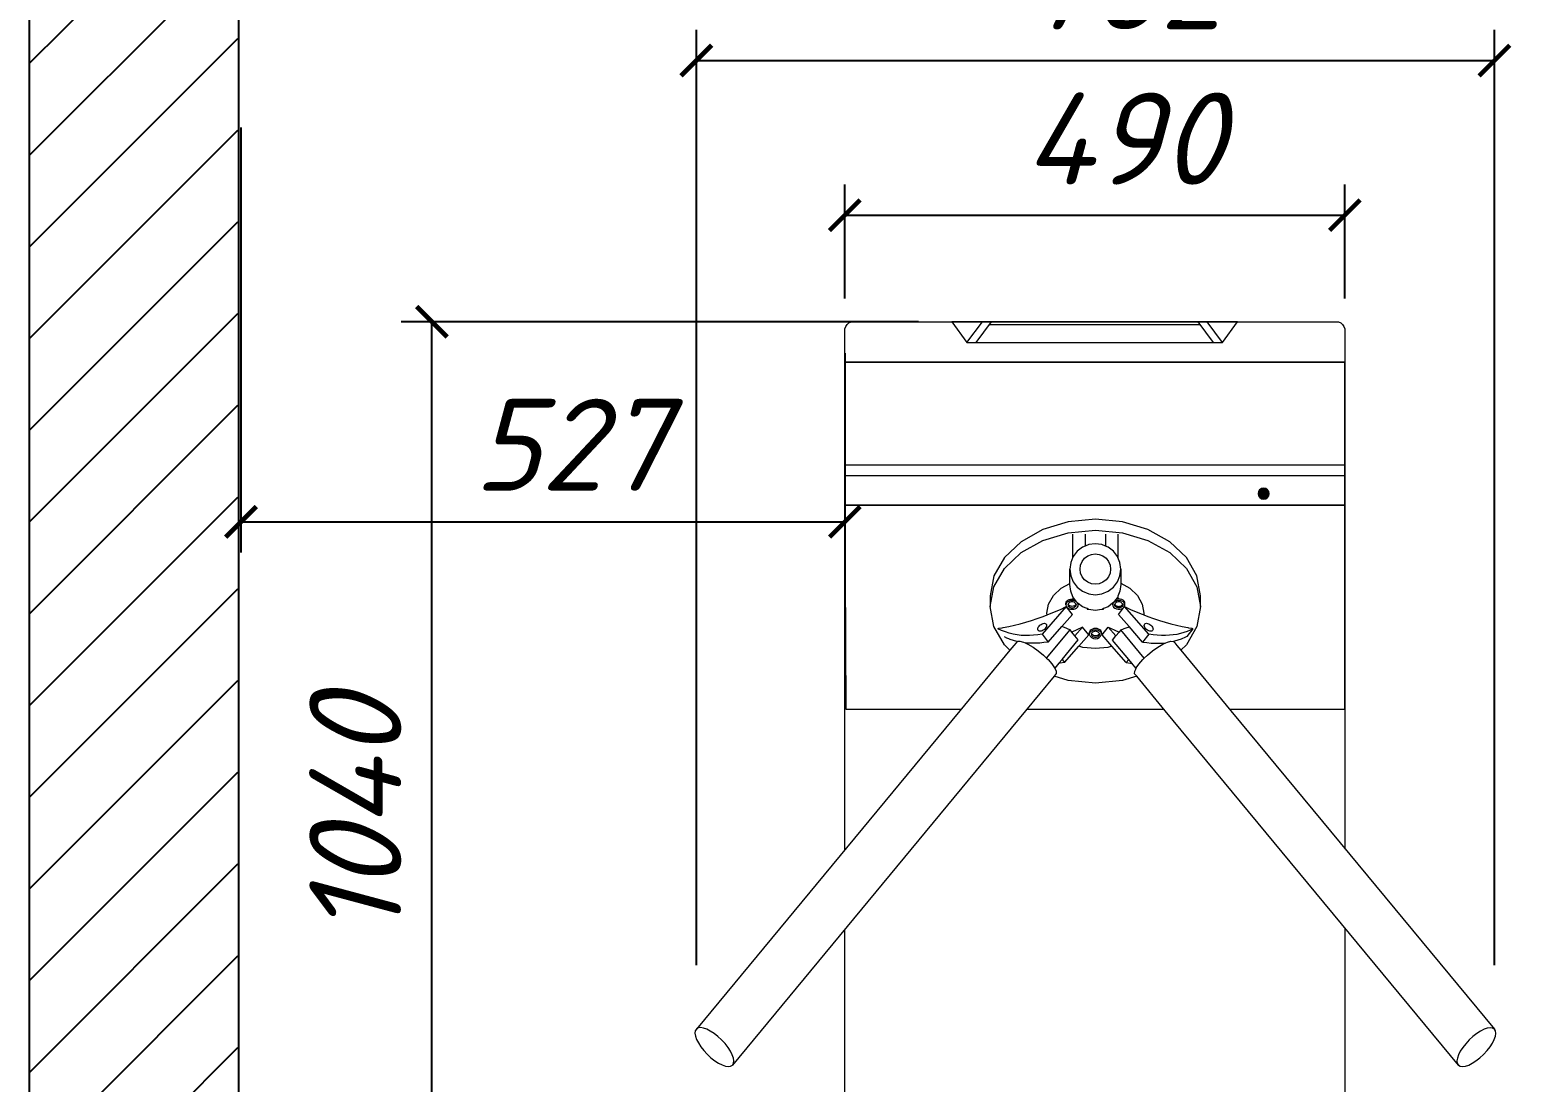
# Model space of a CAD drawing. Header units: millimetres. Extents: x 4247 to 622543, y -201358 to 142419.
# Drawn here: x 284041 to 285492, y -172967 to -171937 of the extents above; entities that cross this region are included whole.
import ezdxf

# ---------------------------------------------------------------- set-up
doc = ezdxf.new("R2010")
doc.units = ezdxf.units.MM
doc.linetypes.add('0', pattern=[0])
doc.layers.get('DEFPOINTS').update_dxf_attribs({"color": 252, "lineweight": 9})
doc.layers.add('_Турникеты ИСПП', color=254, linetype='Continuous')
doc.layers.add('PDF _Геометрия', color=7, linetype='Continuous')
doc.layers.add('PDF _Сплошная заливка', color=7, linetype='Continuous', true_color=0xffffff)
doc.styles.add('ISOCPEUR', font='isocpeui.ttf')
doc.styles.get("Standard").update_dxf_attribs({"font": 'romans.shx'})
doc.dimstyles.new('ISO-25', dxfattribs={"dimtxt": 2.5, "dimasz": 2.5, "dimexe": 1.25, "dimexo": 0.625, "dimtad": 1, "dimtxsty": 'Standard', "dimcen": 2.5, "dimadec": 0, "dimazin": 0, "dimtfac": 1, "dimtmove": 0, "dimatfit": 3, "dimfxl": 1, "dimarcsym": 0})

# ---------------------------------------------------------------- blocks, each defined once
blk = doc.blocks.new('_ArchTick')
at = {"color": 0, "linetype": 'ByBlock', "const_width": 0.15}
blk.add_lwpolyline([(-0.5, -0.5), (0.5, 0.5)], dxfattribs=at)
blk = doc.blocks.new('*D605')
at = {"layer": '_Турникеты ИСПП', "color": 0, "lineweight": -2, "ltscale": 10, "transparency": 16777216}
for p, q in [((284247.6, -172032.4), (284247.6, -172448.6)), ((284838.9, -172253.4), (284838.9, -172448.6)), ((284247.6, -172418.6), (284838.9, -172418.6))]:
    blk.add_line(p, q, dxfattribs=at)
at = {"layer": 'DEFPOINTS', "color": 0, "ltscale": 10, "transparency": 16777216}
for p in [(284247.6, -171969.9), (284838.9, -172190.9), (284838.9, -172418.6)]:
    blk.add_point(p, dxfattribs=at)
at = {"layer": '_Турникеты ИСПП', "color": 0, "lineweight": -2, "ltscale": 10, "transparency": 16777216, "xscale": 30, "yscale": 30, "zscale": 30, "rotation": 180}
blk.add_blockref('_ArchTick', (284247.6, -172418.6), dxfattribs=at)
at = {"layer": '_Турникеты ИСПП', "color": 0, "lineweight": -2, "ltscale": 10, "transparency": 16777216, "xscale": 30, "yscale": 30, "zscale": 30}
blk.add_blockref('_ArchTick', (284838.9, -172418.6), dxfattribs=at)
at = {"layer": '_Турникеты ИСПП', "color": 0, "lineweight": 9, "ltscale": 10, "transparency": 16777216, "insert": (284570.4, -172343.1), "char_height": 90, "attachment_point": 5, "style": 'ISOCPEUR'}
blk.add_mtext('527', dxfattribs=at)
blk = doc.blocks.new('*D608')
at = {"layer": '_Турникеты ИСПП', "color": 0, "lineweight": -2, "ltscale": 10, "transparency": 16777216}
for p, q in [((284838.9, -172199.9), (284838.9, -172088.4)), ((285328.5, -172199.9), (285328.5, -172088.4)), ((284838.9, -172118.4), (285328.5, -172118.4))]:
    blk.add_line(p, q, dxfattribs=at)
at = {"layer": 'DEFPOINTS', "color": 0, "ltscale": 10, "transparency": 16777216}
for p in [(285328.5, -172118.4), (284838.9, -172262.4), (285328.5, -172262.4)]:
    blk.add_point(p, dxfattribs=at)
at = {"layer": '_Турникеты ИСПП', "color": 0, "lineweight": -2, "ltscale": 10, "transparency": 16777216, "xscale": 30, "yscale": 30, "zscale": 30, "rotation": 180}
blk.add_blockref('_ArchTick', (284838.9, -172118.4), dxfattribs=at)
at = {"layer": '_Турникеты ИСПП', "color": 0, "lineweight": -2, "ltscale": 10, "transparency": 16777216, "xscale": 30, "yscale": 30, "zscale": 30}
blk.add_blockref('_ArchTick', (285328.5, -172118.4), dxfattribs=at)
at = {"layer": '_Турникеты ИСПП', "color": 0, "lineweight": 9, "ltscale": 10, "transparency": 16777216, "insert": (285112.2, -172043.4), "char_height": 90, "attachment_point": 5, "style": 'ISOCPEUR'}
blk.add_mtext('490', dxfattribs=at)
blk = doc.blocks.new('*D610')
at = {"layer": '_Турникеты ИСПП', "color": 0, "lineweight": -2, "ltscale": 10, "transparency": 16777216}
for p, q in [((284693.5, -172852.6), (284693.5, -171937)), ((285474.9, -172852.7), (285474.9, -171937)), ((284693.5, -171967), (285474.9, -171967))]:
    blk.add_line(p, q, dxfattribs=at)
at = {"layer": 'DEFPOINTS', "color": 0, "ltscale": 10, "transparency": 16777216}
for p in [(285474.9, -171967), (284693.5, -172915.1), (285474.9, -172915.2)]:
    blk.add_point(p, dxfattribs=at)
at = {"layer": '_Турникеты ИСПП', "color": 0, "lineweight": -2, "ltscale": 10, "transparency": 16777216, "xscale": 30, "yscale": 30, "zscale": 30, "rotation": 180}
blk.add_blockref('_ArchTick', (284693.5, -171967), dxfattribs=at)
at = {"layer": '_Турникеты ИСПП', "color": 0, "lineweight": -2, "ltscale": 10, "transparency": 16777216, "xscale": 30, "yscale": 30, "zscale": 30}
blk.add_blockref('_ArchTick', (285474.9, -171967), dxfattribs=at)
at = {"layer": '_Турникеты ИСПП', "color": 0, "lineweight": 9, "ltscale": 10, "transparency": 16777216, "insert": (285112.2, -171891.5), "char_height": 90, "attachment_point": 5, "style": 'ISOCPEUR'}
blk.add_mtext('782', dxfattribs=at)
blk = doc.blocks.new('*D611')
at = {"layer": '_Турникеты ИСПП', "color": 0, "lineweight": -2, "ltscale": 10, "transparency": 16777216}
for p, q in [((284911.1, -172222.7), (284404.6, -172222.7)), ((284434.6, -173261.9), (284434.6, -172222.7)), ((284776.4, -173261.9), (284404.6, -173261.9))]:
    blk.add_line(p, q, dxfattribs=at)
at = {"layer": 'DEFPOINTS', "color": 0, "ltscale": 10, "transparency": 16777216}
for p in [(284434.6, -172222.7), (284973.6, -172222.7), (284838.9, -173261.9)]:
    blk.add_point(p, dxfattribs=at)
at = {"layer": '_Турникеты ИСПП', "color": 0, "lineweight": -2, "ltscale": 10, "transparency": 16777216, "xscale": 30, "yscale": 30, "zscale": 30}
for p, rotation in [((284434.6, -172222.7), 90), ((284434.6, -173261.9), 270)]:
    blk.add_blockref('_ArchTick', p, dxfattribs=dict(at, rotation=rotation))
at = {"layer": '_Турникеты ИСПП', "color": 0, "lineweight": 9, "ltscale": 10, "transparency": 16777216, "insert": (284359.6, -172707.7), "char_height": 90, "attachment_point": 5, "rotation": 90, "style": 'ISOCPEUR'}
blk.add_mtext('1040', dxfattribs=at)

msp = doc.modelspace()

# ---------------------------------------------------------------- hatches: boundary and pattern name
at = {"transparency": 33554636}
h = msp.add_hatch(dxfattribs=at)
h.set_pattern_fill('ANSI31', color=0, scale=20)
h.set_pattern_definition([(45, (-326164.315, -233032.066), (-44.9012806, 44.9012806), [])])
h.paths.add_polyline_path([(284244.707, -170744.56), (284040.706, -170744.56), (284040.706, -173266.655), (284244.707, -173266.655)])
at = {"layer": 'PDF _Сплошная заливка', "linetype": '0', "lineweight": 9, "transparency": 33554559}
msp.add_hatch(color=7, dxfattribs=at).paths.add_polyline_path([(285254.41, -172390.995), (285253.141, -172387.47), (285249.926, -172385.58), (285246.231, -172386.201), (285243.807, -172389.049), (285243.807, -172392.8), (285246.175, -172395.676), (285249.841, -172396.325), (285253.085, -172394.492)])

# ---------------------------------------------------------------- linework, layer by layer
msp.add_lwpolyline([(284040.706, -170744.292), (284245.238, -170744.292), (284245.238, -173266.655), (284040.706, -173266.655)], close=True)
at = {"layer": 'PDF _Геометрия', "color": 7, "linetype": '0', "lineweight": 0}
for points in [[(284838.851, -172740.311), (284838.851, -172229.52, -0.23861304), (284844.999, -172222.724), (285322.316, -172222.724, -0.23861304), (285328.464, -172229.52), (285328.464, -172738.901)], [(285032.107, -172528.668), (285027.877, -172529.261), (285023.732, -172529.655), (285019.643, -172529.853, -0.13378481), (284988.82, -172523.198), (284989.835, -172522.775), (284993.078, -172522.239), (284993.896, -172522.098), (284999.367, -172520.998), (285004.866, -172519.757), (285010.449, -172518.347), (285016.033, -172516.796), (285021.645, -172515.076), (285027.313, -172513.215), (285032.953, -172511.184), (285037.014, -172509.633), (285038.65, -172509.013), (285044.318, -172506.7), (285050.015, -172504.247), (285055.683, -172501.624), (285032.107, -172528.668), (285038.114, -172536.226), (285033.884, -172536.818), (285029.71, -172537.213), (285025.649, -172537.411), (285021.673, -172537.439), (285017.809, -172537.241), (285015.441, -172537.016)]]:
    msp.add_lwpolyline(points, format="xyb", dxfattribs=at)
for points in [[(285083.657, -172243), (285208.81, -172243), (285223.531, -172222.639), (285083.657, -172222.809), (284943.756, -172222.639), (284958.505, -172243)], [(284838.851, -172262.374), (284838.794, -172402.275), (285328.464, -172402.275), (285328.464, -172262.374)], [(285071.672, -172443.334), (285066.483, -172447.311), (285062.535, -172452.5), (285062.281, -172453.064), (285060.026, -172458.506), (285059.18, -172464.964), (285060.026, -172471.422), (285062.535, -172477.457), (285066.483, -172482.617), (285071.672, -172486.594), (285077.678, -172489.075), (285084.165, -172489.95), (285090.623, -172489.075), (285096.658, -172486.594), (285101.818, -172482.617), (285105.795, -172477.457), (285108.276, -172471.422), (285109.15, -172464.964), (285108.276, -172458.506), (285106.246, -172453.599), (285105.795, -172452.5), (285101.818, -172447.311), (285096.658, -172443.334), (285094.261, -172442.348), (285090.623, -172440.853), (285084.165, -172440.007), (285077.678, -172440.853), (285074.266, -172442.263)], [(285097.052, -172472.268), (285094.683, -172475.342), (285091.61, -172477.711), (285088, -172479.205), (285084.165, -172479.713), (285080.302, -172479.205), (285076.72, -172477.711), (285073.618, -172475.342), (285071.249, -172472.268), (285069.755, -172468.687), (285069.247, -172464.823), (285069.755, -172460.96), (285071.249, -172457.378), (285073.618, -172454.276), (285076.72, -172451.936), (285080.302, -172450.441), (285084.165, -172449.933), (285088, -172450.441), (285091.61, -172451.936), (285094.683, -172454.276), (285097.052, -172457.378), (285098.547, -172460.96), (285099.054, -172464.823), (285098.547, -172468.687)], [(285059.433, -172501.004), (285058.616, -172500.553), (285057.995, -172499.932), (285057.6, -172499.256), (285057.459, -172499.876), (285057.6, -172500.609), (285057.995, -172501.314), (285058.616, -172501.906), (285059.433, -172502.386), (285060.392, -172502.668), (285061.436, -172502.752), (285062.451, -172502.668), (285063.41, -172502.386), (285064.256, -172501.906), (285064.876, -172501.314), (285065.271, -172500.609), (285065.412, -172499.876), (285065.271, -172499.256), (285064.876, -172499.932), (285064.256, -172500.553), (285063.41, -172501.004), (285062.451, -172501.286), (285061.436, -172501.399), (285060.392, -172501.286)], [(285057.6, -172499.115), (285057.6, -172499.397)], [(285065.299, -172499.171), (285065.299, -172499.453)], [(285067.414, -172498.494), (285067.414, -172498.776)], [(285101.141, -172498.269), (285101.141, -172498.551)], [(285111.068, -172499.876), (285110.955, -172500.609), (285110.532, -172501.314), (285109.912, -172501.906), (285109.094, -172502.386), (285108.135, -172502.668), (285107.092, -172502.752), (285106.076, -172502.668), (285105.118, -172502.386), (285104.272, -172501.906), (285103.651, -172501.314), (285103.256, -172500.609), (285103.115, -172499.876), (285103.256, -172499.256), (285103.651, -172499.932), (285104.272, -172500.553), (285105.118, -172501.004), (285106.076, -172501.286), (285107.092, -172501.399), (285108.135, -172501.286), (285109.094, -172501.004), (285109.912, -172500.553), (285110.532, -172499.932), (285110.955, -172499.256)], [(285103.256, -172499.115), (285103.256, -172499.397)], [(285103.256, -172499.171), (285103.256, -172499.453)], [(285110.955, -172499.171), (285110.955, -172499.453)], [(285110.955, -172499.256), (285110.955, -172499.538)], [(285032.107, -172525.228), (285030.979, -172525.595), (285029.936, -172525.679), (285029.061, -172525.51), (285028.356, -172525.087), (285027.934, -172524.467), (285027.792, -172523.621), (285027.934, -172522.69), (285028.356, -172521.675), (285029.061, -172520.66), (285029.936, -172519.757), (285030.979, -172518.968), (285032.107, -172518.375), (285033.236, -172518.037), (285034.279, -172517.924), (285035.181, -172518.093), (285035.858, -172518.516), (285036.281, -172519.165), (285036.45, -172519.983), (285036.281, -172520.942), (285035.858, -172521.957), (285035.181, -172522.944), (285034.279, -172523.874), (285033.236, -172524.636)], [(285090.256, -172528.64), (285090.256, -172527.287), (285090.059, -172526.159), (285089.467, -172525.087), (285088.508, -172524.185), (285087.267, -172523.508), (285085.829, -172523.057), (285084.278, -172522.916), (285082.726, -172523.057), (285081.26, -172523.508), (285080.019, -172524.185), (285079.061, -172525.087), (285078.468, -172526.159), (285078.271, -172527.287), (285078.271, -172528.64), (285078.468, -172527.512), (285079.061, -172526.469), (285080.019, -172525.566), (285081.26, -172524.861), (285082.726, -172524.438), (285084.278, -172524.297), (285085.829, -172524.438), (285087.267, -172524.861), (285088.508, -172525.566), (285089.467, -172526.469), (285090.059, -172527.512)], [(285080.414, -172527.907), (285080.414, -172528.189)], [(285080.414, -172528.02), (285080.414, -172528.302)], [(285088.113, -172527.963), (285088.113, -172528.245)], [(285088.17, -172528.274), (285088.17, -172528.556)], [(285140.593, -172524.467), (285140.171, -172525.087), (285139.466, -172525.51), (285138.591, -172525.679), (285137.548, -172525.595), (285136.42, -172525.228), (285135.292, -172524.636), (285134.248, -172523.874), (285133.374, -172522.944), (285132.669, -172521.957), (285132.246, -172520.942), (285132.105, -172519.983), (285132.246, -172519.165), (285132.669, -172518.516), (285133.374, -172518.093), (285134.248, -172517.924), (285135.292, -172518.037), (285136.42, -172518.375), (285137.548, -172518.968), (285138.591, -172519.757), (285139.466, -172520.66), (285140.171, -172521.675), (285140.593, -172522.69), (285140.734, -172523.621)]]:
    msp.add_lwpolyline(points, close=True, dxfattribs=at)
for points in [[(284958.505, -172243), (284973.592, -172222.724)], [(284967.416, -172243), (284982.503, -172222.724)], [(284980.529, -172225.375), (285186.786, -172225.375)], [(285199.87, -172243), (285184.784, -172222.724)], [(285208.81, -172243), (285193.695, -172222.724)], [(284838.851, -172262.374), (285328.464, -172262.374)], [(284838.851, -172362.795), (285328.464, -172362.795)], [(284838.851, -172373.285), (285328.464, -172373.285)], [(284838.794, -172402.275), (284839.951, -172602.102), (284952.865, -172602.102)], [(285215.606, -172602.102), (285328.464, -172602.102), (285328.464, -172402.247), (284838.851, -172402.275)], [(284994.826, -172530.755), (284997.336, -172532.081), (284999.113, -172532.87), (285000.382, -172533.406), (285003.597, -172534.562), (285006.953, -172535.521), (285007.742, -172535.69), (285006.699, -172536.875), (285004.442, -172539.582), (285000.608, -172544.235), (284995.137, -172539.018), (284984.843, -172520.97), (284981.347, -172501.568), (284984.843, -172482.194), (284995.137, -172464.118), (285011.493, -172448.608), (285032.812, -172436.707), (285057.628, -172429.234), (285084.278, -172426.668), (285110.898, -172429.234), (285135.715, -172436.707), (285157.034, -172448.608), (285173.391, -172464.118), (285183.683, -172482.194), (285187.18, -172501.568), (285187.18, -172490.965), (285183.683, -172471.563), (285173.391, -172453.515), (285157.034, -172438.005), (285135.715, -172426.104), (285110.898, -172418.603), (285084.278, -172416.065), (285057.628, -172418.603), (285032.812, -172426.104), (285011.493, -172438.005), (284995.137, -172453.515), (284984.843, -172471.563), (284981.347, -172490.965), (284981.347, -172501.568)], [(285062.281, -172453.064), (285062.281, -172433.859), (285062.281, -172430.616)], [(285074.266, -172430.616), (285074.266, -172432.731), (285074.266, -172442.263)], [(285094.261, -172430.616), (285094.261, -172432.731), (285094.261, -172442.348)], [(285106.246, -172430.616), (285106.246, -172433.859), (285106.246, -172453.599)], [(285065.976, -172497.084), (285064.086, -172494.603), (285063.071, -172493.305), (285062.535, -172492.572), (285062.281, -172491.98), (285060.026, -172486.537), (285059.18, -172480.079), (285059.18, -172478.867), (285059.18, -172464.964)], [(285109.15, -172464.964), (285109.15, -172478.754), (285109.15, -172480.079), (285108.276, -172486.537), (285106.246, -172491.472), (285105.795, -172492.572), (285105.23, -172493.305), (285104.159, -172494.687), (285101.903, -172497.676)], [(285037.014, -172509.633), (285036.732, -172508.082), (285038.367, -172499.143), (285043.106, -172490.796), (285050.663, -172483.633), (285059.18, -172478.867)], [(285109.15, -172478.754), (285117.864, -172483.633), (285125.422, -172490.796), (285130.188, -172499.143), (285131.795, -172508.082), (285131.513, -172509.633)], [(285038.114, -172536.226), (285051.34, -172521.026), (285061.661, -172509.182), (285055.683, -172501.624)], [(285067.414, -172498.466), (285066.794, -172497.958), (285066.483, -172497.733), (285065.976, -172497.084), (285065.666, -172496.774), (285064.424, -172496.097), (285062.986, -172495.646), (285061.436, -172495.505), (285059.885, -172495.646), (285058.446, -172496.097), (285057.206, -172496.774), (285056.247, -172497.676), (285055.626, -172498.748), (285055.429, -172499.876), (285055.429, -172498.494), (285055.626, -172497.366), (285056.247, -172496.323), (285057.206, -172495.42), (285058.446, -172494.715), (285059.885, -172494.292), (285061.436, -172494.123), (285062.986, -172494.292), (285064.086, -172494.603)], [(285055.429, -172499.876), (285055.626, -172501.004), (285056.247, -172502.047), (285057.206, -172502.95), (285058.446, -172503.655), (285059.885, -172504.078), (285061.436, -172504.219), (285062.986, -172504.078), (285064.424, -172503.655), (285065.666, -172502.95), (285066.624, -172502.047), (285067.216, -172501.004), (285067.414, -172499.876), (285067.216, -172498.748), (285066.794, -172497.958)], [(285065.271, -172499.115), (285064.876, -172498.41), (285064.256, -172497.817), (285063.41, -172497.366), (285062.451, -172497.056), (285061.436, -172496.971), (285060.392, -172497.056), (285059.433, -172497.366), (285058.616, -172497.817), (285057.995, -172498.41), (285057.6, -172499.115)], [(285062.281, -172491.98), (285062.281, -172493.305), (285063.071, -172493.305)], [(285077.227, -172504.021), (285076.156, -172503.57), (285071.672, -172501.709), (285067.414, -172498.494), (285067.414, -172499.876)], [(285101.818, -172497.733), (285101.141, -172498.269), (285096.658, -172501.709), (285092.146, -172503.57), (285091.102, -172504.021)], [(285101.113, -172498.494), (285101.113, -172499.876)], [(285108.643, -172495.646), (285107.092, -172495.505), (285105.541, -172495.646), (285104.102, -172496.097), (285102.862, -172496.774)], [(285110.955, -172499.115), (285110.532, -172498.41), (285109.912, -172497.817), (285109.094, -172497.366), (285108.135, -172497.056), (285107.092, -172496.971), (285106.076, -172497.056), (285105.118, -172497.366), (285104.272, -172497.817), (285103.651, -172498.41), (285103.256, -172499.115)], [(285113.098, -172499.876), (285113.098, -172498.494), (285112.901, -172497.366), (285112.28, -172496.323), (285111.35, -172495.42), (285110.109, -172494.715), (285108.643, -172494.292), (285107.092, -172494.123), (285105.541, -172494.292), (285104.159, -172494.687)], [(285106.246, -172491.472), (285106.246, -172493.305), (285105.23, -172493.305)], [(285130.413, -172536.226), (285117.243, -172521.111), (285106.866, -172509.182), (285112.845, -172501.624)], [(285179.707, -172523.198), (285177.169, -172524.523), (285174.124, -172525.848), (285170.937, -172527.005), (285167.581, -172527.963), (285164.084, -172528.725), (285160.446, -172529.317), (285156.724, -172529.684), (285152.833, -172529.881), (285148.884, -172529.853), (285144.795, -172529.655), (285140.65, -172529.261), (285136.42, -172528.668), (285112.845, -172501.624), (285118.541, -172504.247), (285124.209, -172506.7), (285129.877, -172509.013), (285131.513, -172509.633), (285135.574, -172511.184), (285141.242, -172513.215), (285146.882, -172515.076), (285152.494, -172516.796), (285158.106, -172518.347), (285163.662, -172519.757), (285169.161, -172520.998), (285174.631, -172522.098), (285175.449, -172522.239), (285178.692, -172522.775), (285179.707, -172523.198), (285173.7, -172530.755), (285171.191, -172532.081), (285169.414, -172532.87), (285168.145, -172533.406), (285164.931, -172534.562), (285161.574, -172535.521), (285160.757, -172535.719)], [(285187.18, -172501.568), (285183.683, -172520.97), (285173.391, -172539.018), (285167.892, -172544.263)], [(285076.156, -172503.57), (285076.156, -172504.021), (285077.227, -172504.021), (285077.678, -172504.219), (285084.165, -172505.065), (285090.623, -172504.219), (285091.102, -172504.021), (285092.146, -172504.021), (285092.146, -172503.57)], [(285108.643, -172504.078), (285110.109, -172503.655)], [(285036.422, -172552.046), (285059.405, -172524.185), (285057.572, -172523.508), (285056.275, -172523.057), (285052.326, -172521.477), (285051.34, -172521.026)], [(285048.548, -172557.094), (285051.678, -172553.315), (285067.414, -172534.252), (285064.256, -172530.276), (285061.21, -172526.469)], [(285054.103, -172556.361), (285068.091, -172540.343), (285077.651, -172529.345), (285071.672, -172521.788)], [(285064.256, -172530.276), (285071.672, -172521.788), (285065.976, -172524.382), (285061.21, -172526.469), (285059.405, -172524.185)], [(285088.113, -172528.02), (285087.718, -172528.725), (285087.069, -172529.317), (285086.251, -172529.796), (285085.293, -172530.078), (285084.278, -172530.163), (285083.234, -172530.078), (285082.275, -172529.796), (285081.458, -172529.317), (285080.809, -172528.725), (285080.414, -172527.963), (285080.358, -172528.274), (285080.273, -172528.64), (285080.414, -172529.402), (285080.809, -172530.107), (285081.458, -172530.699), (285082.275, -172531.15), (285083.234, -172531.46), (285084.278, -172531.545), (285085.293, -172531.46), (285086.251, -172531.15), (285087.069, -172530.699), (285087.718, -172530.107), (285088.113, -172529.402), (285088.254, -172528.64), (285088.17, -172528.274)], [(285088.113, -172527.907), (285087.718, -172527.202), (285087.069, -172526.61), (285086.251, -172526.13), (285085.293, -172525.848), (285084.278, -172525.764), (285083.234, -172525.848), (285082.275, -172526.13), (285081.458, -172526.61), (285080.809, -172527.202), (285080.414, -172527.907)], [(285114.423, -172556.361), (285100.464, -172540.343), (285090.877, -172529.345), (285096.855, -172521.788)], [(285124.012, -172562.058), (285119.923, -172557.094), (285116.821, -172553.344), (285101.141, -172534.337), (285104.328, -172530.332), (285096.855, -172521.788), (285102.551, -172524.382), (285107.373, -172526.497)], [(285109.15, -172524.269), (285107.373, -172526.497), (285104.328, -172530.332)], [(285132.133, -172552.131), (285109.15, -172524.269), (285110.983, -172523.592), (285112.252, -172523.141), (285116.229, -172521.562), (285117.243, -172521.111)], [(285136.42, -172528.668), (285130.413, -172536.226), (285134.643, -172536.818), (285138.817, -172537.213), (285142.878, -172537.411), (285146.854, -172537.439), (285150.717, -172537.241), (285153.34, -172536.988)], [(285000.608, -172544.235), (284951.539, -172603.709), (284693.535, -172915.125)], [(285007.883, -172535.549), (285010.308, -172535.324), (285013.862, -172536.283), (285015.441, -172537.016), (285018.233, -172538.285), (285023.168, -172541.218), (285028.328, -172544.912), (285033.348, -172549.057), (285036.422, -172552.046), (285037.888, -172553.428), (285041.639, -172557.715), (285044.346, -172561.578), (285044.543, -172561.973), (285045.841, -172564.821), (285045.981, -172567.162), (285043.838, -172569.784), (285015.835, -172603.709), (284728.898, -172950.46)], [(285100.464, -172540.343), (285096.573, -172541.5), (285084.278, -172542.684), (285071.954, -172541.5), (285068.091, -172540.343)], [(285439.601, -172950.516), (285152.635, -172603.709), (285124.66, -172569.784), (285122.545, -172567.246), (285122.715, -172564.906), (285124.012, -172562.058), (285124.209, -172561.663), (285126.917, -172557.799), (285130.667, -172553.513), (285132.133, -172552.131), (285135.207, -172549.142), (285140.227, -172544.996), (285145.387, -172541.302), (285150.322, -172538.369), (285153.34, -172536.988), (285154.693, -172536.367), (285158.219, -172535.408), (285160.672, -172535.634), (285161.856, -172536.959), (285164.056, -172539.61), (285167.892, -172544.263), (285216.932, -172603.709), (285474.936, -172915.209)], [(285051.678, -172553.315), (285054.103, -172556.361), (285049.873, -172556.953), (285048.548, -172557.094), (285044.543, -172561.973)], [(285116.821, -172553.344), (285114.423, -172556.361), (285118.682, -172556.953), (285119.923, -172557.094)], [(285124.66, -172569.784), (285110.898, -172573.93), (285084.278, -172576.468), (285057.628, -172573.93), (285043.838, -172569.784)], [(285017.161, -172602.102), (285151.31, -172602.102)], [(285328.464, -172816.847), (285328.464, -173261.903), (284838.851, -173261.903), (284838.794, -173241.458), (285328.464, -173241.458)], [(285083.657, -173261.903), (284838.851, -173261.903), (284838.851, -172818.229)]]:
    msp.add_lwpolyline(points, dxfattribs=at)
msp.add_lwpolyline([(285248.939, -172385.496, 0.41365444), (285243.468, -172390.967, 0.41277967), (285248.939, -172396.409, 0.41275872), (285254.41, -172390.967, 0.41363338)], format="xyb", close=True, dxfattribs=at)
msp.add_arc((285084.264, -172526.718), 6.293, 197.784241, 342.215759, dxfattribs=at)
for centre, major_axis, ratio, start_param, end_param in [((285107.192, -172499.823), (6.091, 0.116), 0.72210671, 2.34886362, 4.9393342), ((285106.77, -172499.906), (6.31, 0.1), 0.70224728, 5.25697249, 7.54239858)]:
    msp.add_ellipse(centre, major_axis=major_axis, ratio=ratio, start_param=start_param, end_param=end_param, dxfattribs=at)
for points in [[(284693.535, -172915.125), (284689.643, -172919.016), (284694.381, -172930.099), (284704.138, -172939.856)], [(284718.266, -172925.7), (284708.509, -172915.971), (284697.455, -172911.205), (284693.535, -172915.125)], [(285474.936, -172915.209), (285471.016, -172911.289), (285459.961, -172916.027), (285450.204, -172925.784)], [(285464.332, -172939.913), (285474.089, -172930.184), (285478.827, -172919.101), (285474.936, -172915.209)], [(284728.87, -172950.431), (284732.79, -172946.54), (284728.024, -172935.457), (284718.266, -172925.7)], [(285450.204, -172925.784), (285440.447, -172935.542), (285435.709, -172946.624), (285439.601, -172950.516)], [(284704.138, -172939.856), (284713.895, -172949.585), (284724.978, -172954.351), (284728.87, -172950.431)], [(285439.601, -172950.516), (285443.493, -172954.436), (285454.575, -172949.67), (285464.332, -172939.913)]]:
    msp.add_open_spline(points, degree=3, dxfattribs=at)

# ---------------------------------------------------------------- dimensions: what is measured, and where the dimension line sits
at = {"layer": '_Турникеты ИСПП', "color": 0, "lineweight": 9, "ltscale": 10}
for base, p1, p2, text, picture, middle in [((285474.936, -171967.039), (284693.535, -172915.125), (285474.936, -172915.209), '782', '*D610', (285112.156, -171967.039)), ((284838.851, -172418.648), (284247.587, -171969.908), (284838.851, -172190.931), '527', '*D605', (284570.403, -172418.648)), ((285328.464, -172118.395), (284838.851, -172262.374), (285328.464, -172262.374), '490', '*D608', (285112.156, -172118.395))]:
    dim = msp.add_linear_dim(base=base, p1=p1, p2=p2, text=text, dimstyle='ISO-25', override={"dimscale": 100, "dimtxt": 0.9, "dimasz": 0.3, "dimexe": 0.3, "dimgap": 0.3, "dimtxsty": 'ISOCPEUR', "dimblk1": 'ArchTick', "dimblk2": 'ArchTick', "dimsah": 1}, dxfattribs=at)
    dim.commit()
    dim.dimension.update_dxf_attribs({"geometry": picture, "text_midpoint": middle, "dimtype": 160})
dim = msp.add_linear_dim(base=(284434.629, -172222.724), p1=(284838.851, -173261.903), p2=(284973.592, -172222.724), angle=90, text='1040', dimstyle='ISO-25', override={"dimscale": 100, "dimtxt": 0.9, "dimasz": 0.3, "dimexe": 0.3, "dimgap": 0.3, "dimtxsty": 'ISOCPEUR', "dimblk1": 'ArchTick', "dimblk2": 'ArchTick', "dimsah": 1}, dxfattribs=at)
dim.commit()
dim.dimension.update_dxf_attribs({"geometry": '*D611', "text_midpoint": (284434.629, -172707.747), "dimtype": 160})

doc.saveas('drawing.dxf')
